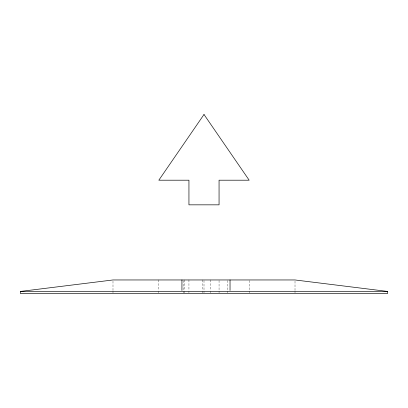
<?xml version="1.0" encoding="UTF-8"?>
<svg xmlns="http://www.w3.org/2000/svg" width="408" height="408" viewBox="0 0 408 408"><rect width="100%" height="100%" fill="white"/><g stroke="black" fill="none" stroke-linecap="round" stroke-linejoin="round"><path stroke-width="0.31" stroke-dasharray="2.04 1.53" d="M295.01 281.189L295.01 290.43M295.01 291.047L295.01 292.893M249.176 280.577L249.176 290.43M249.176 291.047L249.176 292.893M227.174 280.577L227.174 290.43M227.174 291.047L227.174 292.893M219.06 280.577L219.06 290.43M219.06 291.047L219.06 292.893M210.559 279.959L210.559 290.43M210.559 291.047L210.559 292.893M204 280.577L204 290.43M204 291.047L204 292.893M202.291 279.959L202.291 290.43M202.291 291.047L202.291 292.893M188.94 279.959L188.94 290.43M188.94 291.047L188.94 292.893M184.793 279.959L184.793 290.43M184.793 291.047L184.793 292.893M183.518 280.577L183.518 290.43M183.518 291.047L183.518 292.893M158.824 279.959L158.824 290.43M158.824 291.047L158.824 292.893M112.991 281.189L112.991 290.43M112.991 291.047L112.991 292.893"/><path stroke-width="0.61" d="M20.4 291.434L112.991 279.959L295.01 279.959L387.6 291.434L387.6 293.51L20.4 293.51L20.4 291.434L387.6 291.434M230.036 279.959L230.036 290.43M181.937 279.959L181.937 290.43M204 114.49L158.824 180.198L188.94 180.198L188.94 204.841L219.06 204.841L219.06 180.198L249.176 180.198L204 114.49"/></g></svg>
